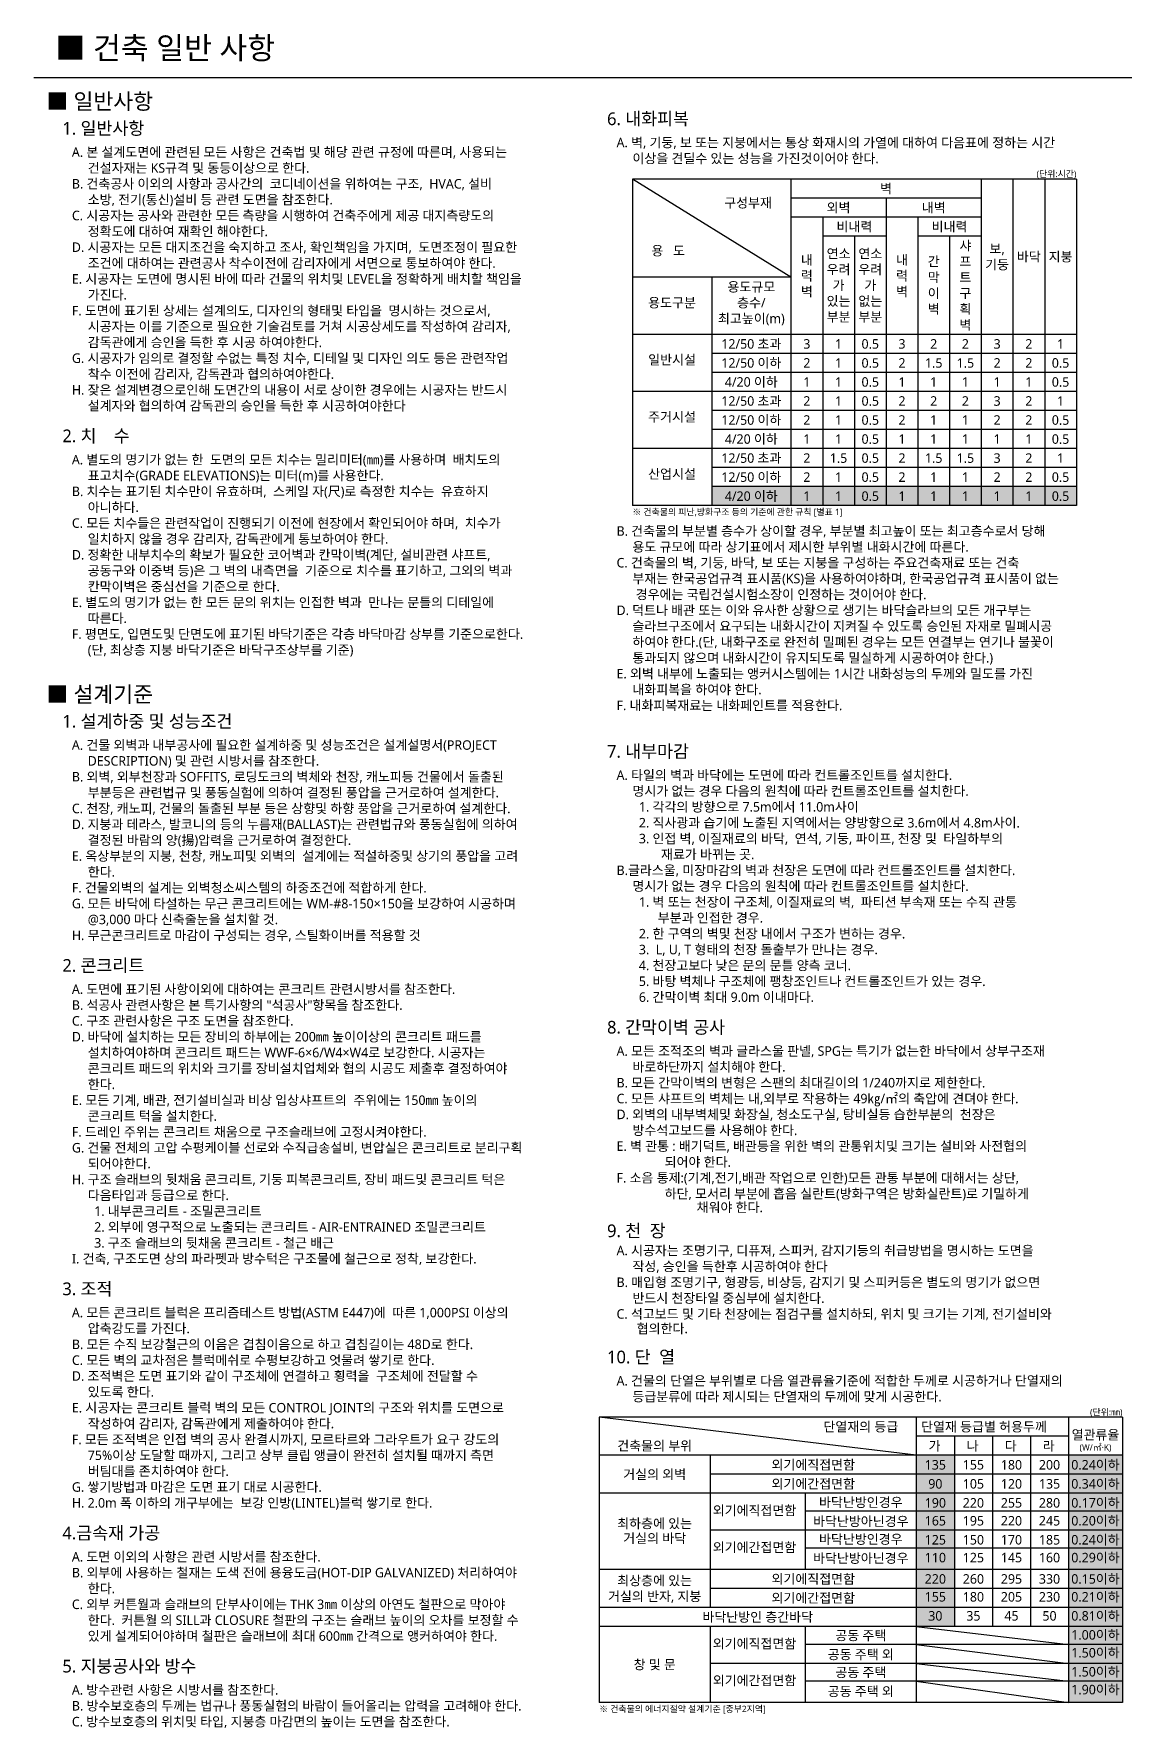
# Model space of a CAD drawing. Header units: millimetres. Extents: x 179512 to 255367, y -13105 to 40634.
# Drawn here: x 179512 to 213889, y -12798 to 40634 of the extents above; entities that cross this region are included whole.
import ezdxf
from ezdxf.enums import TextEntityAlignment as Align

# ---------------------------------------------------------------- set-up
doc = ezdxf.new("R2010")
doc.units = ezdxf.units.MM
doc.header["$LTSCALE"] = 400
doc.header["$MEASUREMENT"] = 0
for name, color, linetype in [('253', 253, 'Continuous'), ('ELE-2', 2, 'Continuous'), ('ELE-4', 4, 'Continuous'), ('ELE-7', 7, 'Continuous'), ('TEXT', 3, 'Continuous')]:
    doc.layers.add(name, color=color, linetype=linetype)
doc.styles.add('스타일1', font='malgun.ttf')

msp = doc.modelspace()

# ---------------------------------------------------------------- linework, layer by layer
at = {"layer": '253'}
for points in [[(200885, 26357), (212385, 26357), (200885, 25757), (212385, 25757)], [(207337, -4193), (208537, -4193), (207337, -9593), (208537, -9593)], [(212137, -4193), (213837, -4193), (212137, -11993), (213837, -11993)]]:
    msp.add_solid(points, dxfattribs=at)
at = {"layer": 'ELE-2'}
msp.add_line((179512, 39257), (248212, 39257), dxfattribs=at)
at = {"layer": 'ELE-4'}
for p, q in [((198385, 36057), (198385, 25757)), ((212385, 36057), (198385, 36057)), ((203385, 36057), (203385, 25757)), ((212385, 36057), (212385, 25757)), ((212385, 31157), (198385, 31157)), ((212385, 29357), (198385, 29357)), ((212385, 27557), (198385, 27557)), ((212385, 25757), (198385, 25757)), ((197337, -2993), (197337, -9593)), ((213837, -2993), (197337, -2993)), ((207337, -2993), (207337, -9593)), ((212137, -2993), (212137, -9593)), ((213837, -2993), (213837, -11993)), ((213837, -4193), (197337, -4193)), ((200837, -4193), (200837, -8993)), ((213837, -5393), (197337, -5393)), ((213837, -7793), (197337, -7793)), ((213837, -8993), (197337, -8993)), ((213837, -9593), (197337, -9593)), ((213837, -9593), (197337, -9593)), ((197337, -9593), (197337, -11993)), ((200837, -9593), (200837, -11993)), ((207337, -9593), (207337, -11993)), ((212137, -9593), (212137, -11993)), ((213837, -11993), (197337, -11993))]:
    msp.add_line(p, q, dxfattribs=at)
at = {"layer": 'ELE-7'}
for p, q in [((203385, 32957), (198385, 36057)), ((209385, 36057), (209385, 25757)), ((210385, 36057), (210385, 25757)), ((211385, 36057), (211385, 25757)), ((209385, 35457), (203385, 35457)), ((206385, 35457), (206385, 25757)), ((209385, 34857), (203385, 34857)), ((204385, 34857), (204385, 25757)), ((207385, 34857), (207385, 25757)), ((206385, 34257), (204385, 34257)), ((205385, 34257), (205385, 25757)), ((209385, 34257), (207385, 34257)), ((208385, 34257), (208385, 25757)), ((203385, 32957), (198385, 32957)), ((200885, 32957), (200885, 25757)), ((212385, 30557), (200885, 30557)), ((212385, 29957), (200885, 29957)), ((212385, 28757), (200885, 28757)), ((212385, 28157), (200885, 28157)), ((212385, 26957), (200885, 26957)), ((212385, 26357), (200885, 26357)), ((212385, 25757), (200885, 25757)), ((207337, -4193), (197337, -2993)), ((212137, -3593), (207337, -3593)), ((208537, -3593), (208537, -9593)), ((209737, -3593), (209737, -9593)), ((210937, -3593), (210937, -9593)), ((213837, -4793), (200837, -4793)), ((203837, -5393), (203837, -7793)), ((213837, -5957), (203837, -5957)), ((213837, -6557), (200837, -6557)), ((213837, -7120), (203837, -7120)), ((213837, -8393), (200837, -8393)), ((203837, -9593), (203837, -11993)), ((207337, -9593), (212137, -10157)), ((213837, -10157), (203837, -10157)), ((207337, -10157), (212137, -10757)), ((213837, -10757), (200837, -10757)), ((207337, -10757), (212137, -11320)), ((213837, -11320), (203837, -11320)), ((207337, -11320), (212137, -11993))]:
    msp.add_line(p, q, dxfattribs=at)

# ---------------------------------------------------------------- texts
at = {"layer": 'TEXT', "style": '스타일1'}
for s, height, p in [('■ 건축 일반 사항', 700, (180183, 39838)), ('외기에직접면함', 300, (200918, -6083)), ('외기에간접면함', 300, (200918, -7246)), ('외기에직접면함', 300, (200918, -10283)), ('외기에간접면함', 300, (200918, -11446))]:
    msp.add_text(s, height=height, dxfattribs=at).set_placement(p)
for s, height, p in [('■ 일반사항', 500, (179910, 38507)), ('6. 내화피복', 400, (197585, 37957)), ('1. 일반사항', 400, (180410, 37657)), ('A. 본 설계도면에 관련된 모든 사항은 건축법 및 해당 관련 규정에 따른며, 사용되는', 300, (180710, 36907)), ('A. 벽, 기둥, 보 또는 지붕에서는 통상 화재시의 가열에 대하여 다음표에 정하는 시간 ', 300, (197885, 37207)), ('이상을 견딜수 있는 성능을 가진것이어야 한다.', 300, (198385, 36707)), ('건설자재는 KS규격 및 동등이상으로 한다.', 300, (181210, 36407)), ('C. 시공자는 공사와 관련한 모든 측량을 시행하여 건축주에게 제공 대지측량도의 ', 300, (180710, 34907)), ('정확도에 대하여 재확인 해야한다.', 300, (181210, 34407)), ('D. 시공자는 모든 대지조건을 숙지하고 조사, 확인책임을 가지며,  도면조정이 필요한', 300, (180710, 33907)), ('조건에 대하여는 관련공사 착수이전에 감리자에게 서면으로 통보하여야 한다. ', 300, (181210, 33407)), ('E. 시공자는 도면에 명시된 바에 따라 건물의 위치및 LEVEL을 정확하게 배치할 책임을 ', 300, (180710, 32907)), ('가진다.', 300, (181210, 32407)), ('F. 도면에 표기된 상세는 설계의도, 디자인의 형태및 타입을  명시하는 것으로서,', 300, (180710, 31907)), ('시공자는 이를 기준으로 필요한 기술검토를 거쳐 시공상세도를 작성하여 감리자,', 300, (181210, 31407)), ('감독관에게 승인을 득한 후 시공 하여야한다. ', 300, (181210, 30907)), ('G. 시공자가 임의로 결정할 수없는 특정 치수, 디테일 및 디자인 의도 등은 관련작업', 300, (180710, 30407)), ('착수 이전에 감리자, 감독관과 협의하여야한다.', 300, (181210, 29907)), ('H. 잦은 설계변경으로인해 도면간의 내용이 서로 상이한 경우에는 시공자는 반드시', 300, (180710, 29407)), ('설계자와 협의하여 감독관의 승인을 득한 후 시공하여야한다', 300, (181210, 28907)), ('2. 치    수', 400, (180410, 27957)), ('A. 별도의 명기가 없는 한  도면의 모든 치수는 밀리미터(㎜)를 사용하며  배치도의 ', 300, (180710, 27207)), ('표고치수(GRADE ELEVATIONS)는 미터(m)를 사용한다.', 300, (181210, 26707)), ('B. 치수는 표기된 치수만이 유효하며,  스케일 자(尺)로 측정한 치수는  유효하지 ', 300, (180710, 26207)), ('아니하다.', 300, (181210, 25707)), ('C. 모든 치수들은 관련작업이 진행되기 이전에 현장에서 확인되어야 하며,  치수가', 300, (180710, 25207)), ('B. 건축물의 부분별 층수가 상이할 경우, 부분별 최고높이 또는 최고층수로서 당해 ', 300, (197885, 24957)), ('일치하지 않을 경우 감리자, 감독관에게 통보하여야 한다.', 300, (181210, 24707)), ('용도 규모에 따라 상기표에서 제시한 부위별 내화시간에 따른다.', 300, (198385, 24457)), ('D. 정확한 내부치수의 확보가 필요한 코어벽과 칸막이벽(계단, 설비관련 샤프트, ', 300, (180710, 24207)), ('C. 건축물의 벽, 기둥, 바닥, 보 또는 지붕을 구성하는 주요건축재료 또는 건축', 300, (197885, 23957)), ('공동구와 이중벽 등)은 그 벽의 내측면을  기준으로 치수를 표기하고, 그외의 벽과', 300, (181210, 23707)), ('부재는 한국공업규격 표시품(KS)을 사용하여야하며, 한국공업규격 표시품이 없는', 300, (198385, 23457)), ('칸막이벽은 중심선을 기준으로 한다.', 300, (181210, 23207)), (' 경우에는 국립건설시험소장이 인정하는 것이어야 한다.', 300, (198385, 22957)), ('E. 별도의 명기가 없는 한 모든 문의 위치는 인접한 벽과  만나는 문틀의 디테일에', 300, (180710, 22707)), ('D. 덕트나 배관 또는 이와 유사한 상황으로 생기는 바닥슬라브의 모든 개구부는 ', 300, (197885, 22457)), ('따른다.', 300, (181210, 22207)), ('슬라브구조에서 요구되는 내화시간이 지켜질 수 있도록 승인된 자재로 밀폐시공 ', 300, (198385, 21957)), ('하여야 한다.(단, 내화구조로 완전히 밀폐된 경우는 모든 연결부는 연기나 불꽃이', 300, (198385, 21457)), ('통과되지 않으며 내화시간이 유지되도록 밀실하게 시공하여야 한다.)', 300, (198385, 20957)), ('E. 외벽 내부에 노출되는 앵커시스템에는 1시간 내화성능의 두께와 밀도를 가진', 300, (197885, 20457)), ('■ 설계기준', 500, (179910, 19807)), ('내화피복을 하여야 한다.', 300, (198385, 19957)), ('F. 내화피복재료는 내화페인트를 적용한다. ', 300, (197885, 19457)), ('1. 설계하중 및 성능조건', 400, (180410, 18957)), ('A. 건물 외벽과 내부공사에 필요한 설계하중 및 성능조건은 설계설명서(PROJECT ', 300, (180710, 18207)), ('7. 내부마감', 400, (197585, 18007)), ('DESCRIPTION) 및 관련 시방서를 참조한다.', 300, (181210, 17707)), ('B. 외벽, 외부천장과 SOFFITS, 로딩도크의 벽체와 천장, 캐노피등 건물에서 돌출된', 300, (180710, 17207)), ('A. 타일의 벽과 바닥에는 도면에 따라 컨트롤조인트를 설치한다. ', 300, (197885, 17257)), ('부분등은 관련법규 및 풍동실험에 의하여 결정된 풍압을 근거로하여 설계한다.', 300, (181210, 16707)), ('명시가 없는 경우 다음의 원칙에 따라 컨트롤조인트를 설치한다.', 300, (198385, 16757)), ('C. 천장, 캐노피, 건물의 돌출된 부분 등은 상향및 하향 풍압을 근거로하여 설계한다.', 300, (180710, 16207)), ('  1. 각각의 방향으로 7.5m에서 11.0m사이', 300, (198385, 16257)), ('D. 지붕과 테라스, 발코니의 등의 누름재(BALLAST)는 관련법규와 풍동실험에 의하여 ', 300, (180710, 15707)), ('  2. 직사광과 습기에 노출된 지역에서는 양방향으로 3.6m에서 4.8m사이.', 300, (198385, 15757)), ('결정된 바람의 양(揚)압력을 근거로하여 결정한다.', 300, (181210, 15207)), ('  3. 인접 벽, 이질재료의 바닥,  연석, 기둥, 파이프, 천장 및  타일하부의', 300, (198385, 15257)), ('E. 옥상부분의 지붕, 천창, 캐노피및 외벽의  설계에는 적설하중및 상기의 풍압을 고려', 300, (180710, 14707)), ('B.글라스울, 미장마감의 벽과 천장은 도면에 따라 컨트롤조인트를 설치한다.', 300, (197885, 14257)), (' 재료가 바뀌는 곳.', 300, (199185, 14757)), ('F. 건물외벽의 설계는 외벽청소씨스템의 하중조건에 적합하게 한다.', 300, (180710, 13707)), ('한다.', 300, (181210, 14207)), ('명시가 없는 경우 다음의 원칙에 따라 컨트롤조인트를 설치한다.', 300, (198385, 13757)), ('  1. 벽 또는 천장이 구조체, 이질재료의 벽,  파티션 부속재 또는 수직 관통', 300, (198385, 13257)), ('부분과 인접한 경우.', 300, (199185, 12757)), ('H. 무근콘크리트로 마감이 구성되는 경우, 스틸화이버를 적용할 것   ', 300, (180710, 12207)), ('  2. 한 구역의 벽및 천장 내에서 구조가 변하는 경우.', 300, (198385, 12257)), ('  3.  L, U, T 형태의 천장 돌출부가 만나는 경우.', 300, (198385, 11757)), ('2. 콘크리트', 400, (180410, 11257)), ('  4. 천장고보다 낮은 문의 문틀 양측 코너.', 300, (198385, 11257)), ('A. 도면에 표기된 사항이외에 대하여는 콘크리트 관련시방서를 참조한다.', 300, (180710, 10507)), ('  5. 바탕 벽체나 구조체에 팽창조인트나 컨트롤조인트가 있는 경우.', 300, (198385, 10757)), ('  6. 간막이벽 최대 9.0m 이내마다.', 300, (198385, 10257)), ('C. 구조 관련사항은 구조 도면을 참조한다.', 300, (180710, 9507)), ('8. 간막이벽 공사', 400, (197585, 9307)), ('A. 모든 조적조의 벽과 글라스울 판넬, SPG는 특기가 없는한 바닥에서 상부구조재', 300, (197885, 8557)), ('바로하단까지 설치해야 한다.', 300, (198385, 8057)), ('B. 모든 간막이벽의 변형은 스팬의 최대길이의 1/240까지로 제한한다.', 300, (197885, 7557)), ('C. 모든 샤프트의 벽체는 내,외부로 작용하는 49㎏/㎡의 축압에 견뎌야 한다.', 300, (197885, 7057)), ('D. 외벽의 내부벽체및 화장실, 청소도구실, 탕비실등 습한부분의  천장은', 300, (197885, 6557)), ('F. 드레인 주위는 콘크리트 채움으로 구조슬래브에 고정시켜야한다.', 300, (180710, 6007)), ('방수석고보드를 사용해야 한다.', 300, (198385, 6057)), ('G. 건물 전체의 고압 수평케이블 선로와 수직급송설비, 변압실은 콘크리트로 분리구획', 300, (180710, 5507)), ('E. 벽 관통 : 배기덕트, 배관등을 위한 벽의 관통위치및 크기는 설비와 사전협의 ', 300, (197885, 5557)), ('되어야한다.', 300, (181210, 5007)), ('          되어야 한다.', 300, (198385, 5057)), ('H. 구조 슬래브의 뒷채움 콘크리트, 기둥 피복콘크리트, 장비 패드및 콘크리트 턱은', 300, (180710, 4507)), ('F. 소음 통제:(기계,전기,배관 작업으로 인한)모든 관통 부분에 대해서는 상단, ', 300, (197885, 4557)), ('다음타입과 등급으로 한다.', 300, (181210, 4007)), ('          하단, 모서리 부분에 흡음 실란트(방화구역은 방화실란트)로 기밀하게 ', 300, (198385, 4057)), ('채워야 한다.', 300, (200409, 3627)), ('  1. 내부콘크리트 - 조밀콘크리트', 300, (181210, 3507)), ('  3. 구조 슬래브의 뒷채움 콘크리트 - 철근 배근', 300, (181210, 2507)), ('  2. 외부에 영구적으로 노출되는 콘크리트 - AIR-ENTRAINED 조밀콘크리트 ', 300, (181210, 3007)), ('9. 천  장', 400, (197585, 2888)), ('I. 건축, 구조도면 상의 파라펫과 방수턱은 구조물에 철근으로 정착, 보강한다.', 300, (180710, 2007)), ('A. 시공자는 조명기구, 디퓨져, 스피커, 감지기등의 취급방법을 명시하는 도면을 ', 300, (197885, 2264)), ('작성, 승인을 득한후 시공하여야 한다', 300, (198385, 1764)), ('3. 조적', 400, (180410, 1057)), ('B. 매입형 조명기구, 형광등, 비상등, 감지기 및 스피커등은 별도의 명기가 없으면', 300, (197885, 1264)), ('반드시 천장타일 중심부에 설치한다.', 300, (198385, 764)), ('A. 모든 콘크리트 블럭은 프리즘테스트 방법(ASTM E447)에  따른 1,000PSI 이상의', 300, (180710, 307)), ('C. 석고보드 및 기타 천장에는 점검구를 설치하되, 위치 및 크기는 기계, 전기설비와', 300, (197885, 264)), ('B. 모든 수직 보강철근의 이음은 겹침이음으로 하고 겹침길이는 48D로 한다.', 300, (180710, -693)), ('압축강도를 가진다. ', 300, (181210, -193)), ('협의한다.', 300, (198521, -197)), ('C. 모든 벽의 교차점은 블럭메쉬로 수평보강하고 엇물려 쌓기로 한다.', 300, (180710, -1193)), ('10. 단  열', 400, (197585, -1093)), ('D. 조적벽은 도면 표기와 같이 구조체에 연결하고 횡력을  구조체에 전달할 수 ', 300, (180710, -1693)), ('있도록 한다.', 300, (181210, -2193)), ('A. 건물의 단열은 부위별로 다음 열관류율기준에 적합한 두께로 시공하거나 단열재의', 300, (197885, -1843)), ('E. 시공자는 콘크리트 블럭 벽의 모든 CONTROL JOINT의 구조와 위치를 도면으로', 300, (180710, -2693)), ('등급분류에 따라 제시되는 단열재의 두께에 맞게 시공한다.', 300, (198385, -2343)), ('작성하여 감리자, 감독관에게 제출하여야 한다. ', 300, (181210, -3193)), ('단열재 등급별 허용두께', 300, (207487, -3293)), ('F. 모든 조적벽은 인접 벽의 공사 완결시까지, 모르타르와 그라우트가 요구 강도의', 300, (180710, -3693)), ('75%%%이상 도달할 때까지, 그리고 상부 클립 앵글이 완전히 설치될 때까지 측면 ', 300, (181210, -4193)), ('버팀대를 존치하여야 한다.', 300, (181210, -4693)), ('G. 쌓기방법과 마감은 도면 표기 대로 시공한다.', 300, (180710, -5193)), ('H. 2.0m 폭 이하의 개구부에는  보강 인방(LINTEL)블럭 쌓기로 한다.', 300, (180710, -5693)), ('4.금속재 가공', 400, (180410, -6643)), ('A. 도면 이외의 사항은 관련 시방서를 참조한다.', 300, (180710, -7393)), ('B. 외부에 사용하는 철재는 도색 전에 용융도금(HOT-DIP GALVANIZED) 처리하여야', 300, (180710, -7893)), ('한다.', 300, (181210, -8393)), ('C. 외부 커튼월과 슬래브의 단부사이에는 THK 3㎜ 이상의 아연도 철판으로 막아야', 300, (180710, -8893)), ('한다.  커튼월 의 SILL과 CLOSURE 철판의 구조는 슬래브 높이의 오차를 보정할 수', 300, (181210, -9393)), ('있게 설계되어야하며 철판은 슬래브에 최대 600㎜ 간격으로 앵커하여야 한다.', 300, (181210, -9893)), ('5. 지붕공사와 방수', 400, (180410, -10843)), ('A. 방수관련 사항은 시방서를 참조한다.', 300, (180710, -11593)), ('B. 방수보호층의 두께는 법규나 풍동실험의 바람이 들어올리는 압력을 고려해야 한다.', 300, (180710, -12093)), ('C. 방수보호층의 위치및 타입, 지붕층 마감면의 높이는 도면을 참조한다.', 300, (180710, -12593))]:
    msp.add_text(s, height=height, dxfattribs=at).set_placement(p, align=Align.MIDDLE_LEFT)
for s, p in [('(단위:시간)', (212385, 36057)), ('(단위:㎜)', (213837, -2993))]:
    msp.add_text(s, height=200, dxfattribs=at).set_placement(p, align=Align.BOTTOM_RIGHT)
at = {"layer": 'TEXT', "color": 6, "style": '스타일1'}
for s, p in [('B. 건축공사 이외의 사항과 공사간의  코디네이션을 위하여는 구조,  HVAC, 설비', (180710, 35907)), ('소방, 전기(통신)설비 등 관련 도면을 참조한다.', (181210, 35407)), ('F. 평면도, 입면도및 단면도에 표기된 바닥기준은 각층 바닥마감 상부를 기준으로한다.', (180710, 21707)), ('(단, 최상층 지붕 바닥기준은 바닥구조상부를 기준)', (181210, 21207)), ('G. 모든 바닥에 타설하는 무근 콘크리트에는 WM-#8-150×150을 보강하여 시공하며', (180710, 13207)), ('@3,000 마다 신축줄눈을 설치할 것.', (181210, 12707)), ('D. 바닥에 설치하는 모든 장비의 하부에는 200㎜ 높이이상의 콘크리트 패드를', (180710, 9007)), ('설치하여야하며 콘크리트 패드는 WWF-6×6/W4×W4로 보강한다. 시공자는', (181210, 8507)), ('콘크리트 패드의 위치와 크기를 장비설치업체와 협의 시공도 제출후 결정하여야', (181210, 8007)), ('한다.', (181210, 7507)), ('E. 모든 기계, 배관, 전기설비실과 비상 입상샤프트의  주위에는 150㎜ 높이의', (180710, 7007)), ('콘크리트 턱을 설치한다. ', (181210, 6507))]:
    msp.add_text(s, height=300, dxfattribs=at).set_placement(p, align=Align.MIDDLE_LEFT)
at = {"layer": 'TEXT', "style": '스타일1'}
for s, p in [('벽', (206385, 35757)), ('외벽', (204885, 35157)), ('내벽', (207885, 35157)), ('비내력', (205385, 34557)), ('비내력', (208385, 34557)), ('내', (203885, 33507)), ('연소', (204885, 33707)), ('연소', (205885, 33707)), ('내', (206885, 33507)), ('샤', (208885, 33957)), ('보,', (209885, 33857)), ('바닥', (210885, 33607)), ('지붕', (211885, 33607)), ('력', (203885, 33007)), ('우려', (204885, 33207)), ('우려', (205885, 33207)), ('력', (206885, 33007)), ('간', (207885, 33457)), ('막', (207885, 32957)), ('프', (208885, 33457)), ('기둥', (209885, 33357)), ('용도규모', (202135, 32657)), ('벽', (203885, 32507)), ('가', (204885, 32707)), ('가', (205885, 32707)), ('벽', (206885, 32507)), ('이', (207885, 32457)), ('트', (208885, 32957)), ('구', (208885, 32457)), ('용도구분', (199635, 32157)), ('층수/', (202135, 32157)), ('있는', (204885, 32207)), ('없는', (205885, 32207)), ('벽', (207885, 31957)), ('획', (208885, 31957)), ('최고높이(m)', (202135, 31657)), ('부분', (204885, 31707)), ('부분', (205885, 31707)), ('벽', (208885, 31457)), ('12/50 초과', (202135, 30857)), ('일반시설', (199635, 30357)), ('12/50 이하', (202135, 30257)), ('4/20 이하', (202135, 29657)), ('12/50 초과', (202135, 29057)), ('주거시설', (199635, 28557)), ('12/50 이하', (202135, 28457)), ('4/20 이하', (202135, 27857)), ('12/50 초과', (202135, 27257)), ('산업시설', (199635, 26757)), ('12/50 이하', (202135, 26657)), ('4/20 이하', (202135, 26057)), ('단열재의 등급', (205587, -3293)), ('건축물의 부위', (199087, -3893)), ('거실의 외벽', (199087, -4793)), ('외기에직접면함', (204087, -4493)), ('외기에간접면함', (204087, -5093)), ('바닥난방인경우', (205587, -5675)), ('최하층에 있는', (199087, -6343)), ('바닥난방아닌경우', (205587, -6275)), ('거실의 바닥', (199087, -6807)), ('바닥난방인경우', (205587, -6838)), ('바닥난방아닌경우', (205587, -7438)), ('최상층에 있는', (199087, -8143)), ('외기에직접면함', (204087, -8093)), ('거실의 반자, 지붕', (199087, -8643)), ('외기에간접면함', (204087, -8693)), ('0.81이하', (212987, -9257)), ('바닥난방인 층간바닥', (202337, -9293)), ('공동 주택', (205587, -9875)), ('창 및 문', (199087, -10793)), ('공동 주택 외', (205587, -10475)), ('1.50이하', (212987, -10420)), ('공동 주택', (205587, -11038)), ('공동 주택 외', (205587, -11638)), ('1.90이하', (212987, -11583))]:
    msp.add_text(s, height=300, dxfattribs=at).set_placement(p, align=Align.MIDDLE_CENTER)
msp.add_text('구성부재', height=300, dxfattribs=at).set_placement((202785, 35457), align=Align.TOP_RIGHT)
msp.add_text('용   도', height=300, dxfattribs=at).set_placement((198985, 33557), align=Align.BOTTOM_LEFT)
at = {"layer": 'TEXT', "color": 6, "style": '스타일1'}
for s, p in [('3', (203885, 30857)), ('1', (204885, 30857)), ('0.5', (205885, 30857)), ('3', (206885, 30857)), ('2', (207885, 30857)), ('2', (208885, 30857)), ('3', (209885, 30857)), ('2', (210885, 30857)), ('1', (211885, 30857)), ('2', (203885, 30257)), ('1', (204885, 30257)), ('0.5', (205885, 30257)), ('2', (206885, 30257)), ('1.5', (207885, 30257)), ('1.5', (208885, 30257)), ('2', (209885, 30257)), ('2', (210885, 30257)), ('0.5', (211885, 30257)), ('1', (203885, 29657)), ('1', (204885, 29657)), ('0.5', (205885, 29657)), ('1', (206885, 29657)), ('1', (207885, 29657)), ('1', (208885, 29657)), ('1', (209885, 29657)), ('1', (210885, 29657)), ('0.5', (211885, 29657)), ('2', (203885, 29057)), ('1', (204885, 29057)), ('0.5', (205885, 29057)), ('2', (206885, 29057)), ('2', (207885, 29057)), ('2', (208885, 29057)), ('3', (209885, 29057)), ('2', (210885, 29057)), ('1', (211885, 29057)), ('2', (203885, 28457)), ('1', (204885, 28457)), ('0.5', (205885, 28457)), ('2', (206885, 28457)), ('1', (207885, 28457)), ('1', (208885, 28457)), ('2', (209885, 28457)), ('2', (210885, 28457)), ('0.5', (211885, 28457)), ('1', (203885, 27857)), ('1', (204885, 27857)), ('0.5', (205885, 27857)), ('1', (206885, 27857)), ('1', (207885, 27857)), ('1', (208885, 27857)), ('1', (209885, 27857)), ('1', (210885, 27857)), ('0.5', (211885, 27857)), ('2', (203885, 27257)), ('1.5', (204885, 27257)), ('0.5', (205885, 27257)), ('2', (206885, 27257)), ('1.5', (207885, 27257)), ('1.5', (208885, 27257)), ('3', (209885, 27257)), ('2', (210885, 27257)), ('1', (211885, 27257)), ('2', (203885, 26657)), ('1', (204885, 26657)), ('0.5', (205885, 26657)), ('2', (206885, 26657)), ('1', (207885, 26657)), ('1', (208885, 26657)), ('2', (209885, 26657)), ('2', (210885, 26657)), ('0.5', (211885, 26657)), ('1', (203885, 26057)), ('1', (204885, 26057)), ('0.5', (205885, 26057)), ('1', (206885, 26057)), ('1', (207885, 26057)), ('1', (208885, 26057)), ('1', (209885, 26057)), ('1', (210885, 26057)), ('0.5', (211885, 26057)), ('0.24이하', (212987, -4493)), ('0.34이하', (212987, -5093)), ('0.17이하', (212987, -5693)), ('0.20이하', (212987, -6257)), ('0.24이하', (212987, -6857)), ('0.29이하', (212987, -7420)), ('0.15이하', (212987, -8093)), ('0.21이하', (212987, -8657)), ('1.00이하', (212987, -9857)), ('1.50이하', (212987, -11020))]:
    msp.add_text(s, height=300, dxfattribs=at).set_placement(p, align=Align.MIDDLE_CENTER)
at = {"layer": 'TEXT', "style": '스타일1'}
for s, p in [('※ 건축물의 피난,방화구조 등의 기준에 관한 규칙 [별표 1]', (198385, 25657)), ('※ 건축물의 에너지절약 설계기준 [중부2지역]', (197337, -12093))]:
    msp.add_text(s, height=200, dxfattribs=at).set_placement(p, align=Align.TOP_LEFT)
at = {"layer": 'TEXT', "color": 5, "style": '스타일1'}
msp.add_text('B. 석공사 관련사항은 본 특기사항의 "석공사"항목을 참조한다.', height=300, dxfattribs=at).set_placement((180710, 10007), align=Align.MIDDLE_LEFT)
at = {"layer": 'TEXT', "style": '스타일1'}
for s, height, p in [('가', 300, (207912, -3893)), ('나', 300, (209112, -3893)), ('다', 300, (210312, -3893)), ('라', 300, (211512, -3893)), ('열관류율', 300, (212987, -3543)), ('(W/㎡·K)', 200, (212987, -3943)), ('135', 300, (207937, -4493)), ('155', 300, (209137, -4493)), ('180', 300, (210337, -4493)), ('200', 300, (211537, -4493)), ('90', 300, (207937, -5093)), ('105', 300, (209137, -5093)), ('120', 300, (210337, -5093)), ('135', 300, (211537, -5093)), ('190', 300, (207937, -5693)), ('220', 300, (209137, -5693)), ('255', 300, (210337, -5693)), ('280', 300, (211537, -5693)), ('165', 300, (207937, -6257)), ('195', 300, (209137, -6257)), ('220', 300, (210337, -6257)), ('245', 300, (211537, -6257)), ('125', 300, (207937, -6857)), ('150', 300, (209137, -6857)), ('170', 300, (210337, -6857)), ('185', 300, (211537, -6857)), ('110', 300, (207937, -7420)), ('125', 300, (209137, -7420)), ('145', 300, (210337, -7420)), ('160', 300, (211537, -7420)), ('220', 300, (207937, -8093)), ('260', 300, (209137, -8093)), ('295', 300, (210337, -8093)), ('330', 300, (211537, -8093)), ('155', 300, (207937, -8657)), ('180', 300, (209137, -8657)), ('205', 300, (210337, -8657)), ('230', 300, (211537, -8657)), ('30', 300, (207937, -9257)), ('35', 300, (209137, -9257)), ('45', 300, (210337, -9257)), ('50', 300, (211537, -9257))]:
    msp.add_text(s, height=height, dxfattribs=at).set_placement(p, align=Align.MIDDLE)

doc.saveas('drawing.dxf')
